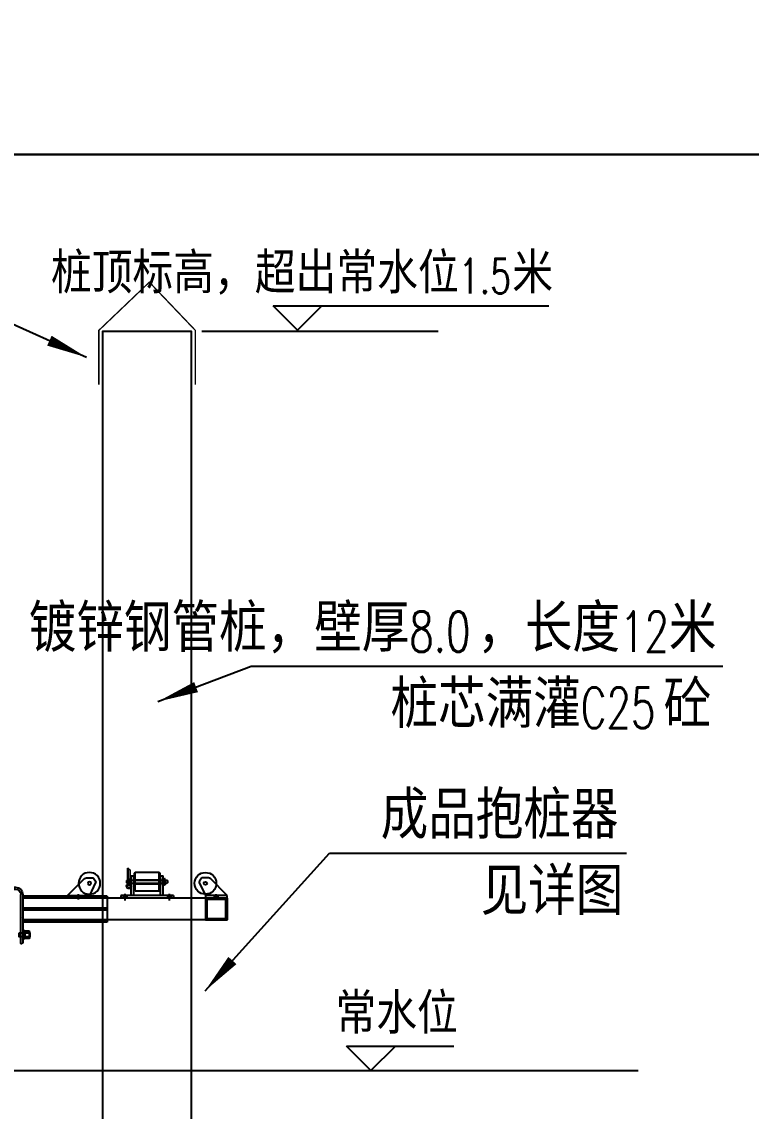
# Model space of a CAD drawing. Extents: x 8796 to 116961, y 24572 to 132726.
# Drawn here: x 43571 to 46254, y 28576 to 32582 of the extents above; entities that cross this region are included whole.
import ezdxf

# ---------------------------------------------------------------- set-up
doc = ezdxf.new("R2010")
doc.units = 0
doc.header["$LTSCALE"] = 1000
doc.header["$MEASUREMENT"] = 0
for name, pattern in [('( Border )', [21, 6, -3, 6, -3, 0, -3]), ('CENTER2', [28.575, 19.05, -3.175, 3.175, -3.175]), ('DASHED2', [9.525, 6.35, -3.175])]:
    doc.linetypes.add(name, pattern=pattern)
for name, color, linetype in [('DIM_ELEV', 3, 'Continuous'), ('DIM_LEAD', 3, 'Continuous'), ('PUB_DIM', 3, 'Continuous'), ('PUB_TEXT', 7, 'Continuous'), ('W-STEEL_FRAME钢架', 3, 'Continuous'), ('W-WOOD_FLOOR木地板', 30, 'Continuous'), ('ZJ', 251, 'Continuous'), ('粗实线', 3, 'Continuous')]:
    doc.layers.add(name, color=color, linetype=linetype)
doc.layers.add('结构', color=52, linetype='Continuous', lineweight=18)
doc.layers.add('铝主梁170x129x4', color=210, linetype='Continuous', lineweight=25)
doc.styles.add('_TCH_DIM', font='SIMPLEX.shx', dxfattribs={"bigfont": 'hztxt.shx'})

# ---------------------------------------------------------------- blocks, each defined once
blk = doc.blocks.new('*U642')
blk.add_lwpolyline([(-12, 0), (-12, 2.5), (12, 2.5), (12, 0)], close=True)
blk = doc.blocks.new('Split_Pins_GB91')
at = {"color": 8, "linetype": 'Continuous', "lineweight": 15}
for p, q in [((-3.4, 6.3), (-6.9, 3.1)), ((0, 4.7), (0, -4.7)), ((-3.4, -6.3), (-6.9, -3.1))]:
    blk.add_line(p, q, dxfattribs=at)
at = {"color": 7, "linetype": 'Continuous', "lineweight": 15}
for p, q in [((50, 4.7), (0, 4.7)), ((0, 0), (56.3, 0)), ((50, 4.7), (50, 0)), ((56.3, -4.7), (56.3, 0)), ((0, -4.7), (56.3, -4.7))]:
    blk.add_line(p, q, dxfattribs=at)
for centre, radius, start, end in [((-10.5, 0), 9.5, 41.3178, 318.6822), ((-10.5, 0), 4.75, 41.3178, 318.6822), ((0, 9.2), 9.23, 221.3178, 270), ((0, -9.2), 9.23, 90, 138.6822), ((0, 9.2), 4.48, 221.3178, 270), ((0, -9.2), 4.48, 90, 138.6822)]:
    blk.add_arc(centre, radius, start, end, dxfattribs=at)
blk = doc.blocks.new('5632.')
for p, q in [((865980.9, -129928.5), (865973.8, -129939)), ((866075.8, -129992.1), (866013.8, -129930.1)), ((865972.8, -129944.8), (865995.8, -129992.1))]:
    blk.add_line(p, q)
at = {"color": 0}
for p, q in [((866006.7, -129927.1), (865984.3, -129927.1)), ((866075.8, -129992.1), (865995.8, -129992.1)), ((865995.8, -129992.1), (865995.8, -130002.1)), ((865995.8, -130002.1), (866075.8, -130002.1)), ((866075.8, -130002.1), (866075.8, -129992.1))]:
    blk.add_line(p, q, dxfattribs=at)
for radius in [40, 6]:
    blk.add_circle((865995.8, -129947.3), radius)
for centre, radius, start, end in [((865977.3, -129942.6), 5, 133.9435, 206), ((865984.3, -129932.1), 5, 90, 133.9435), ((866006.7, -129937.1), 10, 45, 90)]:
    blk.add_arc(centre, radius, start, end)
blk = doc.blocks.new('0321')
for p, q in [((652261.3, -254661.7), (652261.3, -254971.4)), ((652261.3, -254661.7), (652269.3, -254661.7)), ((652269.3, -254661.7), (652269.3, -254971.4)), ((652261.3, -254971.4), (652269.3, -254971.4))]:
    blk.add_line(p, q)
blk = doc.blocks.new('891')
at = {"color": 0, "ltscale": 0.5}
blk.add_line((-1486542.7, 1377887.1), (-1486570.9, 1377887.1), dxfattribs=at)
at = {"color": 0, "lineweight": 5}
for p, q in [((-1486591.7, 1377686.1), (-1486593.6, 1377686.1)), ((-1486592.4, 1377685.9), (-1486592.4, 1377685.9))]:
    blk.add_line(p, q, dxfattribs=at)
at = {"color": 0, "ltscale": 0.5}
blk.add_arc((-1486542.7, 1377885.1), 2, 64.2042, 90, dxfattribs=at)
at = {"color": 0, "lineweight": 25}
for centre, radius, start, end in [((-1486593.6, 1377688.1), 2, 246.4591, 270), ((-1486591.7, 1377687.1), 1, 270, 311.3814), ((-1486592.4, 1377687.9), 2, 311.3814, 0)]:
    blk.add_arc(centre, radius, start, end, dxfattribs=at)
at = {"layer": '粗实线', "color": 0, "linetype": 'ByBlock', "ltscale": 0.5}
for p, q in [((-1486521.4, 1377879.7), (-1486525.5, 1377879.7)), ((-1486520.4, 1377874.7), (-1486520.4, 1377878.7)), ((-1486597.4, 1377867.1), (-1486597.4, 1377784.7)), ((-1486528.2, 1377873.7), (-1486521.4, 1377873.7)), ((-1486597.4, 1377783.5), (-1486597.4, 1377704.7)), ((-1486597.4, 1377703.5), (-1486597.4, 1377690.9))]:
    blk.add_line(p, q, dxfattribs=at)
for centre, radius, start, end in [((-1486570.4, 1377867.1), 27, 91.5188, 180), ((-1486570.4, 1377867.1), 20, 91.5188, 180), ((-1486544.9, 1377880.5), 7.1, 37.6327, 64.2042), ((-1486542.2, 1377879.6), 14.8, 7.196, 79.5045), ((-1486540.9, 1377883.6), 2, 5.0412, 37.6327), ((-1486526.3, 1377886.4), 12.9, 191.5156, 261.5695), ((-1486525.5, 1377881.7), 2, 186.8775, 270), ((-1486521.4, 1377878.7), 1, 0, 90), ((-1486521.4, 1377874.7), 1, 270, 0)]:
    blk.add_arc(centre, radius, start, end, dxfattribs=at)
at = {"layer": '结构', "color": 0, "linetype": 'ByBlock', "lineweight": 0, "ltscale": 0.5}
for points in [[(-1486564.5, 1377894.1, 0.198912), (-1486564.6, 1377894.1), (-1486564.9, 1377893.6, -0.414214), (-1486565.2, 1377893.6), (-1486565.5, 1377894.1, 0.198912), (-1486565.7, 1377894.1)], [(-1486562.5, 1377894.1, 0.198912), (-1486562.6, 1377894.1), (-1486562.9, 1377893.6, -0.414214), (-1486563.2, 1377893.6), (-1486563.5, 1377894.1, 0.198912), (-1486563.7, 1377894.1)], [(-1486560.5, 1377894.1, 0.198912), (-1486560.6, 1377894.1), (-1486560.9, 1377893.6, -0.414214), (-1486561.2, 1377893.6), (-1486561.5, 1377894.1, 0.198912), (-1486561.7, 1377894.1)], [(-1486558.5, 1377894.1, 0.198912), (-1486558.6, 1377894.1), (-1486558.9, 1377893.6, -0.414214), (-1486559.2, 1377893.6), (-1486559.5, 1377894.1, 0.198912), (-1486559.7, 1377894.1)], [(-1486556.5, 1377894.1, 0.198912), (-1486556.6, 1377894.1), (-1486556.9, 1377893.6, -0.414214), (-1486557.2, 1377893.6), (-1486557.5, 1377894.1, 0.198912), (-1486557.7, 1377894.1)], [(-1486554.5, 1377894.1, 0.198912), (-1486554.6, 1377894.1), (-1486554.9, 1377893.6, -0.414214), (-1486555.2, 1377893.6), (-1486555.5, 1377894.1, 0.198912), (-1486555.7, 1377894.1)], [(-1486552.5, 1377894.1, 0.198912), (-1486552.6, 1377894.1), (-1486552.9, 1377893.6, -0.414214), (-1486553.2, 1377893.6), (-1486553.5, 1377894.1, 0.198912), (-1486553.7, 1377894.1)], [(-1486550.5, 1377894.1, 0.198912), (-1486550.6, 1377894.1), (-1486550.9, 1377893.6, -0.414214), (-1486551.2, 1377893.6), (-1486551.5, 1377894.1, 0.198912), (-1486551.7, 1377894.1)]]:
    blk.add_lwpolyline(points, format="xyb", dxfattribs=at)
at = {"layer": '铝主梁170x129x4', "color": 0, "lineweight": 25}
for p, q in [((-1486565.7, 1377894.1), (-1486571.1, 1377894.1)), ((-1486563.6, 1377894.1), (-1486564.5, 1377894.1)), ((-1486561.6, 1377894.1), (-1486562.5, 1377894.1)), ((-1486559.6, 1377894.1), (-1486560.5, 1377894.1)), ((-1486557.6, 1377894.1), (-1486558.5, 1377894.1)), ((-1486555.6, 1377894.1), (-1486556.5, 1377894.1)), ((-1486553.6, 1377894.1), (-1486554.5, 1377894.1)), ((-1486551.6, 1377894.1), (-1486552.5, 1377894.1)), ((-1486539.5, 1377894.1), (-1486550.5, 1377894.1)), ((-1486590.4, 1377720.2), (-1486590.4, 1377867.1)), ((-1486597, 1377784.3), (-1486597.3, 1377784.6)), ((-1486597.3, 1377783.7), (-1486597, 1377784)), ((-1486590.7, 1377719.8), (-1486590.4, 1377720.1)), ((-1486590.4, 1377719.2), (-1486590.7, 1377719.5)), ((-1486590.4, 1377687.9), (-1486590.4, 1377719)), ((-1486597, 1377704.3), (-1486597.3, 1377704.6)), ((-1486597.3, 1377703.7), (-1486597, 1377704))]:
    blk.add_line(p, q, dxfattribs=at)
for centre, radius, start, end in [((-1486597.2, 1377784.7), 0.2, 180, 225), ((-1486597.2, 1377783.5), 0.2, 135, 180), ((-1486597.2, 1377784.1), 0.2, 315, 45), ((-1486590.6, 1377719.6), 0.2, 135, 225), ((-1486590.6, 1377720.2), 0.2, 315, 0), ((-1486590.6, 1377719), 0.2, 0, 45), ((-1486597.2, 1377704.7), 0.2, 180, 225), ((-1486597.2, 1377703.5), 0.2, 135, 180), ((-1486592.4, 1377690.9), 5, 180, 246.4591), ((-1486597.2, 1377704.1), 0.2, 315, 45)]:
    blk.add_arc(centre, radius, start, end, dxfattribs=at)

msp = doc.modelspace()

# ---------------------------------------------------------------- linework, layer by layer
for p, q in [((43985.11, 29451.46), (43988.11, 29454.46)), ((43985.11, 29387.46), (43985.11, 29451.46)), ((43988.11, 29454.46), (44076.11, 29454.46)), ((43988.11, 29384.46), (43988.11, 29454.46)), ((44076.11, 29454.46), (44079.11, 29451.46)), ((44076.11, 29384.46), (44076.11, 29454.46)), ((44079.11, 29451.46), (44079.11, 29387.46)), ((43988.11, 29384.46), (43985.11, 29387.46)), ((44076.11, 29384.46), (43988.11, 29384.46)), ((44079.11, 29387.46), (44076.11, 29384.46)), ((44326.61, 29359.06), (44326.61, 29279.06))]:
    msp.add_line(p, q)
at = {"color": 0}
for p, q in [((43957.11, 29423.72), (43960.11, 29425.46)), ((43957.11, 29415.19), (43957.11, 29423.72)), ((43960.11, 29413.46), (43957.11, 29415.19)), ((43960.11, 29425.46), (44104.11, 29425.46)), ((44104.11, 29413.46), (43960.11, 29413.46)), ((43962.07, 29413.46), (43962.07, 29425.46)), ((43973.61, 29369.06), (43973.61, 29441.46)), ((43973.61, 29441.46), (43982.61, 29441.46)), ((43982.61, 29369.06), (43982.61, 29441.46)), ((44081.61, 29369.06), (44081.61, 29441.46)), ((44081.61, 29441.46), (44090.61, 29441.46)), ((44090.61, 29369.06), (44090.61, 29441.46)), ((44099.11, 29413.46), (44099.11, 29425.46)), ((44104.11, 29425.46), (44107.11, 29423.72)), ((44107.11, 29415.19), (44104.11, 29413.46)), ((44107.11, 29423.72), (44107.11, 29415.19)), ((43935.61, 29369.06), (43935.61, 29359.06)), ((43957.61, 29369.06), (43935.61, 29369.06)), ((44128.61, 29369.06), (43950.43, 29369.06)), ((44246.61, 29359.06), (43574.58, 29359.06)), ((44128.61, 29359.06), (43935.61, 29359.06)), ((44246.61, 29279.06), (43574.58, 29279.06))]:
    msp.add_line(p, q, dxfattribs=at)
at = {"linetype": 'DASHED2'}
for p, q in [((43988.11, 29426.46), (44079.11, 29426.46)), ((43988.11, 29412.46), (44079.11, 29412.46)), ((43772.61, 29359.06), (43772.61, 29369.06)), ((43786.61, 29359.06), (43786.61, 29369.06)), ((43943.61, 29369.06), (43943.61, 29359.06)), ((43957.61, 29369.06), (43957.61, 29359.06)), ((44106.61, 29369.06), (44106.61, 29359.06)), ((44120.61, 29369.06), (44120.61, 29359.06)), ((44279.61, 29359.06), (44279.61, 29369.06)), ((44293.61, 29359.06), (44293.61, 29369.06))]:
    msp.add_line(p, q, dxfattribs=at)
at = {"color": 8, "linetype": 'Continuous', "lineweight": 15}
for p, q in [((44094.7, 29412.43), (44095.66, 29411.34)), ((44095.16, 29413.46), (44098.06, 29413.46)), ((44098.53, 29412.43), (44097.57, 29411.34))]:
    msp.add_line(p, q, dxfattribs=at)
at = {"color": 7, "linetype": 'Continuous', "lineweight": 15}
for p, q in [((44095.16, 29429.46), (44095.16, 29413.46)), ((44095.16, 29429.46), (44096.61, 29429.46)), ((44098.06, 29431.96), (44096.61, 29431.96)), ((44096.61, 29413.46), (44096.61, 29431.96)), ((44098.06, 29413.46), (44098.06, 29431.96))]:
    msp.add_line(p, q, dxfattribs=at)
at = {"color": 4}
for p, q in [((43884.58, 29366.56), (43574.58, 29366.56)), ((43884.58, 29366.56), (43884.58, 29271.56)), ((43884.58, 29271.56), (43574.58, 29271.56))]:
    msp.add_line(p, q, dxfattribs=at)
at = {"color": 3, "linetype": 'CENTER2', "ltscale": 0.5}
for p, q in [((43779.61, 29354.06), (43779.61, 29374.06)), ((43950.61, 29375.16), (43950.61, 29350.86)), ((44113.61, 29375.16), (44113.61, 29350.86)), ((44286.61, 29354.06), (44286.61, 29374.06))]:
    msp.add_line(p, q, dxfattribs=at)
at = {"color": 0, "linetype": '( Border )'}
msp.add_line((44128.61, 29369.06), (44128.61, 29359.06), dxfattribs=at)
at = {"color": 253, "linetype": 'CENTER2', "true_color": 0xadadad}
for p, q in [((43884.58, 29360.56), (43574.58, 29360.56)), ((43884.58, 29277.56), (43574.58, 29277.56))]:
    msp.add_line(p, q, dxfattribs=at)
for points in [[(16134.92, 63433.28), (64382.45, 63433.28), (64382.45, 32093.11), (16134.92, 32093.11)], [(39747.32, 32093.11), (55376.21, 32093.11), (55376.21, 24572.12), (39747.32, 24572.12)], [(44246.61, 29359.06), (44246.61, 29279.06), (44326.61, 29279.06), (44326.61, 29359.06)], [(44251.61, 29354.06), (44251.61, 29284.06), (44321.61, 29284.06), (44321.61, 29354.06)]]:
    msp.add_lwpolyline(points, close=True)
at = {"const_width": 5}
msp.add_lwpolyline([(43854.43, 31247.01), (43854.43, 31447.01), (44040.25, 31624.31), (44209.43, 31447.01), (44209.43, 31247.01)], dxfattribs=at)
at = {"color": 0}
for centre in [(43964.57, 29419.46), (44096.61, 29419.46)]:
    msp.add_circle(centre, 1.6, dxfattribs=at)
at = {"color": 7, "linetype": 'Continuous', "lineweight": 15}
for centre, radius, start, end in [((44096.61, 29410.25), 2.9, 131.31782, 48.68218), ((44093.79, 29413.46), 1.37, 311.31782, 0), ((44096.61, 29410.25), 1.45, 131.31782, 48.68218), ((44093.79, 29413.46), 2.82, 311.31782, 0), ((44099.43, 29413.46), 2.82, 180, 228.68218), ((44099.43, 29413.46), 1.37, 180, 228.68218)]:
    msp.add_arc(centre, radius, start, end, dxfattribs=at)
at = {"layer": 'DIM_ELEV'}
for p, q in [((44585.18, 31447.74), (44495.18, 31537.74)), ((44495.18, 31537.74), (45509.52, 31537.74)), ((44585.18, 31447.74), (44675.18, 31537.74)), ((44855.18, 28725.64), (44765.18, 28815.64)), ((44765.18, 28815.64), (45160.28, 28815.64)), ((44855.18, 28725.64), (44945.18, 28815.64))]:
    msp.add_line(p, q, dxfattribs=at)
at = {"layer": 'DIM_LEAD'}
for p, q in [((43809.38, 31347.74), (43316.29, 31568.97)), ((44071.88, 30082.24), (44415.33, 30212.35)), ((44415.33, 30212.35), (46150.09, 30212.35)), ((44245.23, 29018.79), (44702.9, 29525.03)), ((44702.9, 29525.03), (45795.18, 29525.03))]:
    msp.add_line(p, q, dxfattribs=at)
for points in [[(43809.38, 31347.74, 0, 40, 0), (43672.52, 31409.14, 0, 0, 0)], [(44071.88, 30082.24, 0, 40, 0), (44212.15, 30135.38, 0, 0, 0)], [(44245.23, 29018.79, 0, 40, 0), (44345.82, 29130.06, 0, 0, 0)]]:
    msp.add_lwpolyline(points, format="xyseb", dxfattribs=at)
at = {"layer": 'PUB_DIM'}
for p, q in [((44233.76, 31443.74), (45102.74, 31443.74)), ((43574.58, 29359.06), (43574.58, 29279.06)), ((40410.75, 28725.64), (45838.74, 28725.64))]:
    msp.add_line(p, q, dxfattribs=at)
at = {"layer": 'W-STEEL_FRAME钢架'}
for p, q in [((43597.53, 29232.35), (43582.86, 29232.35)), ((43597.53, 29217.69), (43582.86, 29217.69)), ((43598.86, 29235.69), (43597.53, 29239.02)), ((43598.86, 29235.69), (43597.53, 29232.35)), ((43597.53, 29232.35), (43598.86, 29225.02)), ((43598.86, 29225.02), (43597.53, 29217.69)), ((43598.86, 29214.35), (43597.53, 29217.69)), ((43598.86, 29214.35), (43597.53, 29211.02)), ((43598.86, 29235.69), (43598.86, 29214.35))]:
    msp.add_line(p, q, dxfattribs=at)
for points in [[(43560.55, 29231.02), (43560.55, 29218.02), (43602.2, 29218.02), (43602.2, 29231.02)], [(43576.86, 29240.02), (43576.86, 29210.02), (43579.53, 29210.02), (43579.53, 29240.02)], [(43597.53, 29239.02), (43597.53, 29211.02), (43582.86, 29211.02), (43582.86, 29239.02)]]:
    msp.add_lwpolyline(points, close=True, dxfattribs=at)
at = {"layer": 'ZJ', "color": 1, "linetype": 'Continuous'}
msp.add_lwpolyline([(43868.94, 27532.94), (43868.93, 31443.74), (44193.93, 31443.74), (44193.94, 27532.94)], dxfattribs=at)

# ---------------------------------------------------------------- block references
at = {"xscale": -1}
msp.add_blockref('5632.', (909815.44, 159361.18), dxfattribs=at)
for name, p, rotation in [('Split_Pins_GB91', (43964.61, 29413.46), 270), ('*U642', (43965.57, 29419.46), 90), ('*U642', (43985.11, 29419.46), 90)]:
    msp.add_blockref(name, p, dxfattribs=dict(at, rotation=rotation))
msp.add_blockref('5632.', (-821749.21, 159361.18))
at = {"rotation": 270}
for name, p in [('*U642', (44079.11, 29419.46)), ('*U642', (44090.61, 29419.46)), ('0321', (298545.96, 681584.31))]:
    msp.add_blockref(name, p, dxfattribs=at)
at = {"layer": 'W-WOOD_FLOOR木地板', "xscale": -1}
msp.add_blockref('891', (-1443022.8, -1348494.68), dxfattribs=at)

# ---------------------------------------------------------------- texts
at = {"layer": 'PUB_TEXT', "color": 7, "style": '_TCH_DIM'}
for s, height, p in [('桩顶标高，超出常水位', 150, (43678.18, 31582.74)), ('米', 150, (45375.32, 31582.74)), ('镀锌钢管桩，壁厚', 175, (43596.53, 30264.85)), ('，长度', 175, (45246.53, 30264.85)), ('米', 175, (45951.53, 30264.85)), ('桩芯满灌', 175, (44927.23, 29984.85)), ('砼', 175, (45932.23, 29984.85)), ('成品抱桩器', 175, (44891.11, 29577.53)), ('见详图', 175, (45259.02, 29297.53)), ('常水位', 150, (44724.9, 28860.64))]:
    msp.add_text(s, height=height, dxfattribs=at).set_placement(p)
at = {"layer": 'PUB_TEXT', "color": 7, "style": '_TCH_DIM', "width": 0.705882}
for s, height, p in [('1.5', 127.5, (45178.18, 31582.74)), ('8.0', 148.75, (44996.53, 30264.85)), ('12', 148.75, (45771.53, 30264.85)), ('C25', 148.75, (45627.23, 29984.85))]:
    msp.add_text(s, height=height, dxfattribs=at).set_placement(p)

doc.saveas('drawing.dxf')
